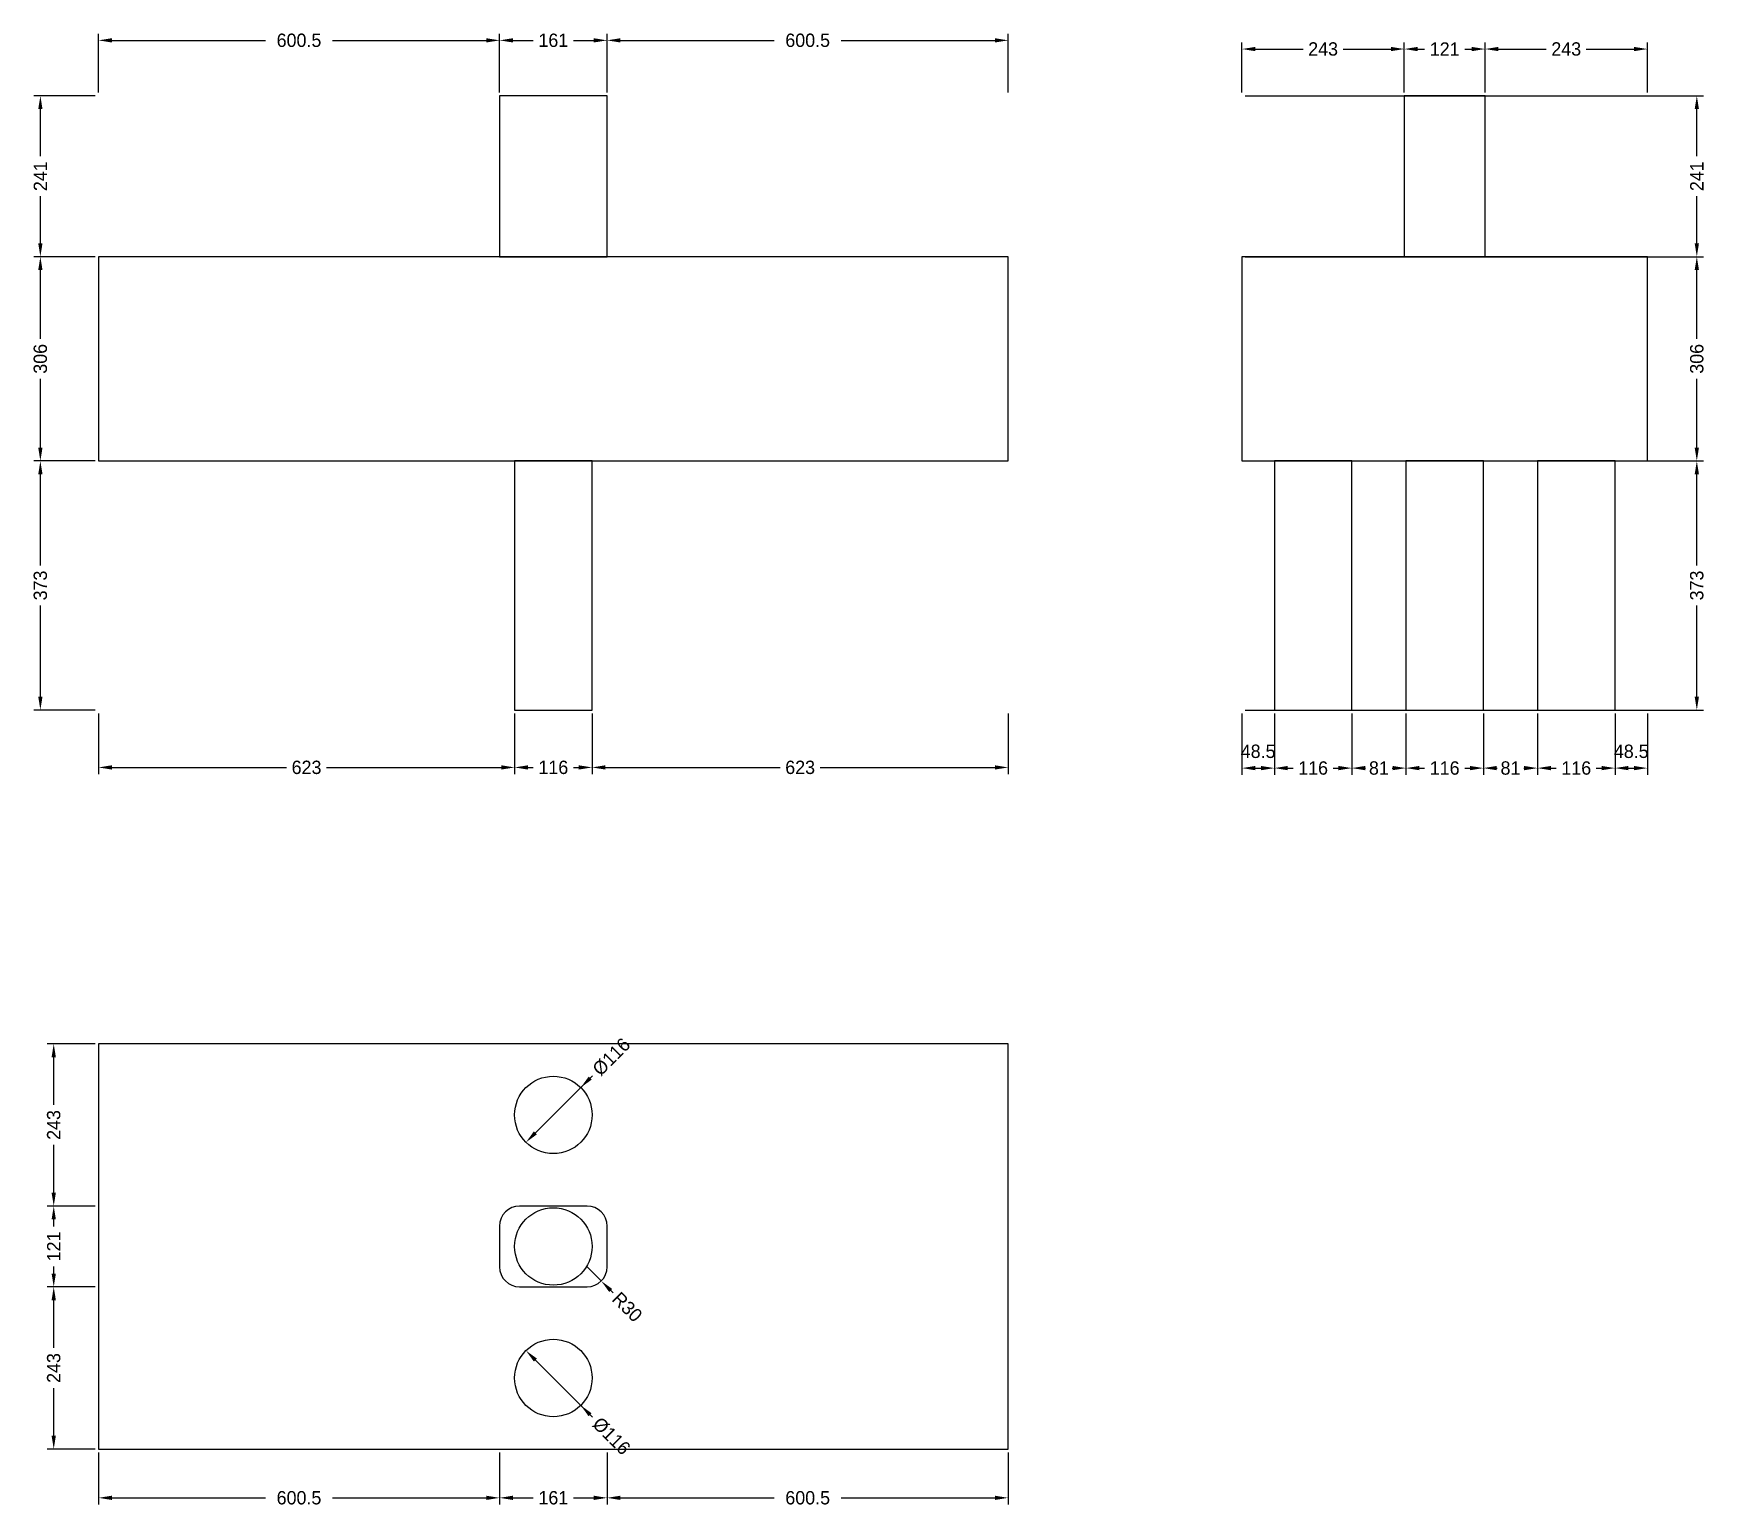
# Model space of a CAD drawing. Header units: metres. Extents: x -97 to 2403, y -83 to 2120.
import ezdxf

# ---------------------------------------------------------------- set-up
doc = ezdxf.new("R2010")
doc.units = ezdxf.units.M
for name, color, linetype in [('chengtai', 7, 'Continuous'), ('dunzhu', 7, 'Continuous'), ('zhuangji', 7, 'Continuous')]:
    doc.layers.add(name, color=color, linetype=linetype)

# ---------------------------------------------------------------- blocks, each defined once
blk = doc.blocks.new('_CLOSEDFILLED')
at = {"color": 0, "linetype": 'BYBLOCK'}
blk.add_solid([(-1, 0.16), (0, 0), (-1, -0.16)], dxfattribs=at)

msp = doc.modelspace()

# ---------------------------------------------------------------- linework, layer by layer
at = {"color": 7}
for p, q in [((0, 2032), (0, 2120)), ((20, 2110), (250.2, 2110)), ((350.2, 2110), (580.5, 2110)), ((600.5, 2032), (600.5, 2120)), ((600.5, 2032), (600.5, 2120)), ((620.5, 2110), (651, 2110)), ((711, 2110), (741.5, 2110)), ((761.5, 2032), (761.5, 2120)), ((761.5, 2032), (761.5, 2120)), ((781.5, 2110), (1011.8, 2110)), ((1111.8, 2110), (1342, 2110)), ((1362, 2032), (1362, 2120)), ((1712, 2032), (1712, 2107)), ((1955, 2032), (1955, 2107)), ((1955, 2032), (1955, 2107)), ((2076, 2032), (2076, 2107)), ((2076, 2032), (2076, 2107)), ((2319, 2032), (2319, 2107)), ((1732, 2097), (1803.5, 2097)), ((1863.5, 2097), (1935, 2097)), ((1975, 2097), (1985.5, 2097)), ((2045.5, 2097), (2056, 2097)), ((2096, 2097), (2167.5, 2097)), ((2227.5, 2097), (2299, 2097)), ((-5, 2027), (-97, 2027)), ((1717, 2027), (2403, 2027)), ((-87, 1936.5), (-87, 2007)), ((2393, 1936.5), (2393, 2007)), ((-87, 1806), (-87, 1876.5)), ((2393, 1806), (2393, 1876.5)), ((-5, 1786), (-97, 1786)), ((-5, 1786), (-97, 1786)), ((1717, 1786), (2403, 1786)), ((1717, 1786), (2403, 1786)), ((-87, 1663), (-87, 1766)), ((2393, 1663), (2393, 1766)), ((-87, 1500), (-87, 1603)), ((2393, 1500), (2393, 1603)), ((-5, 1480), (-97, 1480)), ((-5, 1480), (-97, 1480)), ((1717, 1480), (2403, 1480)), ((1717, 1480), (2403, 1480)), ((-87, 1323.5), (-87, 1460)), ((2393, 1323.5), (2393, 1460)), ((-87, 1127), (-87, 1263.5)), ((2393, 1127), (2393, 1263.5)), ((-5, 1107), (-97, 1107)), ((0, 1102), (0, 1011)), ((623, 1102), (623, 1011)), ((623, 1102), (623, 1011)), ((739, 1102), (739, 1011)), ((739, 1102), (739, 1011)), ((1362, 1102), (1362, 1011)), ((1712, 1102), (1712, 1010)), ((1717, 1107), (2403, 1107)), ((1760.5, 1102), (1760.5, 1010)), ((1760.5, 1102), (1760.5, 1010)), ((1876.5, 1102), (1876.5, 1010)), ((1876.5, 1102), (1876.5, 1010)), ((1957.5, 1102), (1957.5, 1010)), ((1957.5, 1102), (1957.5, 1010)), ((2073.5, 1102), (2073.5, 1010)), ((2073.5, 1102), (2073.5, 1010)), ((2154.5, 1102), (2154.5, 1010)), ((2154.5, 1102), (2154.5, 1010)), ((2270.5, 1102), (2270.5, 1010)), ((2270.5, 1102), (2270.5, 1010)), ((2319, 1102), (2319, 1010)), ((20, 1021), (281.5, 1021)), ((341.5, 1021), (603, 1021)), ((643, 1021), (651, 1021)), ((711, 1021), (719, 1021)), ((759, 1021), (1020.5, 1021)), ((1080.5, 1021), (1342, 1021)), ((1732, 1020), (1740.5, 1020)), ((1780.5, 1020), (1788.5, 1020)), ((1848.5, 1020), (1856.5, 1020)), ((1896.5, 1020), (1897, 1020)), ((1937, 1020), (1937.5, 1020)), ((1977.5, 1020), (1985.5, 1020)), ((2045.5, 1020), (2053.5, 1020)), ((2093.5, 1020), (2094, 1020)), ((2134, 1020), (2134.5, 1020)), ((2174.5, 1020), (2182.5, 1020)), ((2242.5, 1020), (2250.5, 1020)), ((2290.5, 1020), (2299, 1020)), ((-5, 607), (-77, 607)), ((-67, 515.5), (-67, 587)), ((736.2, 555.7), (654.1, 473.6)), ((739.7, 559.2), (736.2, 555.7)), ((-67, 384), (-67, 455.5)), ((-5, 364), (-77, 364)), ((-5, 364), (-77, 364)), ((-67, 333.5), (-67, 344)), ((-67, 263), (-67, 273.5)), ((731.5, 273), (752.7, 251.8)), ((-5, 243), (-77, 243)), ((-5, 243), (-77, 243)), ((770.4, 234.1), (766.9, 237.6)), ((-67, 151.5), (-67, 223)), ((736.2, 51.3), (654.1, 133.4)), ((-67, 20), (-67, 91.5)), ((739.7, 47.8), (736.2, 51.3)), ((-5, 0), (-77, 0)), ((0, -5), (0, -83)), ((600.5, -5), (600.5, -83)), ((600.5, -5), (600.5, -83)), ((761.5, -5), (761.5, -83)), ((761.5, -5), (761.5, -83)), ((1362, -5), (1362, -83)), ((20, -73), (250.2, -73)), ((350.2, -73), (580.5, -73)), ((620.5, -73), (651, -73)), ((711, -73), (741.5, -73)), ((781.5, -73), (1011.8, -73)), ((1111.8, -73), (1342, -73))]:
    msp.add_line(p, q, dxfattribs=at)
at = {"layer": 'chengtai'}
for points in [[(0, 1480), (1362, 1480), (1362, 1786), (0, 1786), (0, 1480)], [(1712, 1480), (2319, 1480), (2319, 1786), (1712, 1786), (1712, 1480)], [(0, 0), (1362, 0), (1362, 607), (0, 607), (0, 0)]]:
    msp.add_lwpolyline(points, dxfattribs=at)
at = {"layer": 'Defpoints', "color": 7}
for p in [(0, 2110), (600.5, 2110), (761.5, 2110), (1712, 2097), (1955, 2097), (2076, 2097), (0, 2027), (0, 2027), (600.5, 2027), (600.5, 2027), (761.5, 2027), (761.5, 2027), (1362, 2027), (1712, 2027), (1712, 2027), (1955, 2027), (1955, 2027), (2076, 2027), (2076, 2027), (2319, 2027), (-87, 1786), (0, 1786), (0, 1786), (1712, 1786), (1712, 1786), (2393, 1786), (-87, 1480), (0, 1480), (0, 1480), (1712, 1480), (1712, 1480), (2393, 1480), (-87, 1107), (0, 1107), (0, 1107), (623, 1107), (623, 1107), (739, 1107), (739, 1107), (1362, 1107), (1712, 1107), (1712, 1107), (1760.5, 1107), (1760.5, 1107), (1876.5, 1107), (1876.5, 1107), (1957.5, 1107), (1957.5, 1107), (2073.5, 1107), (2073.5, 1107), (2154.5, 1107), (2154.5, 1107), (2270.5, 1107), (2270.5, 1107), (2319, 1107), (2393, 1107), (0, 1021), (623, 1021), (739, 1021), (1712, 1020), (1760.5, 1020), (1876.5, 1020), (1957.5, 1020), (2073.5, 1020), (2154.5, 1020), (2270.5, 1020), (0, 607), (722, 541.5), (681, 500.5), (-67, 364), (0, 364), (0, 364), (731.5, 273), (752.7, 251.8), (-67, 243), (0, 243), (0, 243), (681, 106.5), (722, 65.5), (-67, 0), (0, 0), (0, 0), (600.5, 0), (600.5, 0), (761.5, 0), (761.5, 0), (1362, 0), (0, -73), (600.5, -73), (761.5, -73)]:
    msp.add_point(p, dxfattribs=at)
at = {"layer": 'dunzhu'}
for p, q in [((731.5, 364), (630.5, 364)), ((600.5, 334), (600.5, 273)), ((761.5, 273), (761.5, 334)), ((630.5, 243), (731.5, 243))]:
    msp.add_line(p, q, dxfattribs=at)
for points in [[(600.5, 1786), (761.5, 1786), (761.5, 2027), (600.5, 2027), (600.5, 1786)], [(1955, 1786), (2076, 1786), (2076, 2027), (1955, 2027), (1955, 1786)]]:
    msp.add_lwpolyline(points, dxfattribs=at)
for centre, start, end in [((630.5, 334), 90, 180), ((731.5, 334), 0, 90), ((630.5, 273), 180, 270), ((731.5, 273), 270, 360)]:
    msp.add_arc(centre, 30, start, end, dxfattribs=at)
at = {"layer": 'zhuangji'}
for points in [[(623, 1107), (739, 1107), (739, 1480), (623, 1480), (623, 1107)], [(1760.5, 1107), (1876.5, 1107), (1876.5, 1480), (1760.5, 1480), (1760.5, 1107)], [(1957.5, 1107), (2073.5, 1107), (2073.5, 1480), (1957.5, 1480), (1957.5, 1107)], [(2154.5, 1107), (2270.5, 1107), (2270.5, 1480), (2154.5, 1480), (2154.5, 1107)]]:
    msp.add_lwpolyline(points, dxfattribs=at)
for centre in [(681, 500.5), (681, 500.5), (681, 303.5), (681, 303.5), (681, 106.5), (681, 106.5)]:
    msp.add_circle(centre, 58, dxfattribs=at)

# ---------------------------------------------------------------- block references
at = {"color": 7, "xscale": 20, "yscale": 20}
for p, rotation in [((0, 2110), 180), ((600.5, 2110), 180), ((761.5, 2110), 180), ((1712, 2097), 180), ((1955, 2097), 180), ((2076, 2097), 180), ((-87, 2027), 90), ((2393, 2027), 90), ((-87, 1786), 270), ((2393, 1786), 270), ((-87, 1786), 90), ((2393, 1786), 90), ((-87, 1480), 270), ((-87, 1480), 90), ((2393, 1480), 270), ((2393, 1480), 90), ((-87, 1107), 270), ((2393, 1107), 270), ((0, 1021), 180), ((623, 1021), 180), ((739, 1021), 180), ((1712, 1020), 180), ((1760.5, 1020), 180), ((1876.5, 1020), 180), ((1957.5, 1020), 180), ((2073.5, 1020), 180), ((2154.5, 1020), 180), ((2270.5, 1020), 180), ((-67, 607), 90), ((722, 541.5), 225), ((640, 459.5), 225), ((-67, 364), 270), ((-67, 364), 90), ((-67, 243), 270), ((752.7, 251.8), 134.99999999999991), ((-67, 243), 90), ((640, 147.5), 135), ((722, 65.5), 135), ((-67, 0), 270), ((0, -73), 180), ((600.5, -73), 180), ((761.5, -73), 180)]:
    msp.add_blockref('_CLOSEDFILLED', p, dxfattribs=dict(at, rotation=rotation))
for p in [(600.5, 2110), (761.5, 2110), (1362, 2110), (1955, 2097), (2076, 2097), (2319, 2097), (623, 1021), (739, 1021), (1362, 1021), (1760.5, 1020), (1876.5, 1020), (1957.5, 1020), (2073.5, 1020), (2154.5, 1020), (2270.5, 1020), (2319, 1020), (600.5, -73), (761.5, -73), (1362, -73)]:
    msp.add_blockref('_CLOSEDFILLED', p, dxfattribs=at)

# ---------------------------------------------------------------- texts
at = {"color": 7, "char_height": 20, "attachment_point": 5}
for s, insert in [('600.5', (300.2, 2110)), ('161', (681, 2110)), ('600.5', (1061.8, 2110)), ('243', (1833.5, 2097)), ('121', (2015.5, 2097)), ('243', (2197.5, 2097)), ('48.5', (1736.2, 1045)), ('48.5', (2294.8, 1045)), ('623', (311.5, 1021)), ('116', (681, 1021)), ('623', (1050.5, 1021)), ('116', (1818.5, 1020)), ('81', (1917, 1020)), ('116', (2015.5, 1020)), ('81', (2114, 1020)), ('116', (2212.5, 1020)), ('600.5', (300.2, -73)), ('161', (681, -73)), ('600.5', (1061.8, -73))]:
    msp.add_mtext(s, dxfattribs=dict(at, insert=insert))
for s, insert, rotation in [('241', (-87, 1906.5), 90), ('241', (2393, 1906.5), 90), ('306', (-87, 1633), 90), ('306', (2393, 1633), 90), ('373', (-87, 1293.5), 90), ('373', (2393, 1293.5), 90), ('%%c116', (768, 587.5), 45), ('243', (-67, 485.5), 90), ('121', (-67, 303.5), 90), ('R30', (791.6, 212.9), 315), ('243', (-67, 121.5), 90), ('%%c116', (768, 19.5), 315)]:
    msp.add_mtext(s, dxfattribs=dict(at, insert=insert, rotation=rotation))

doc.saveas('drawing.dxf')
